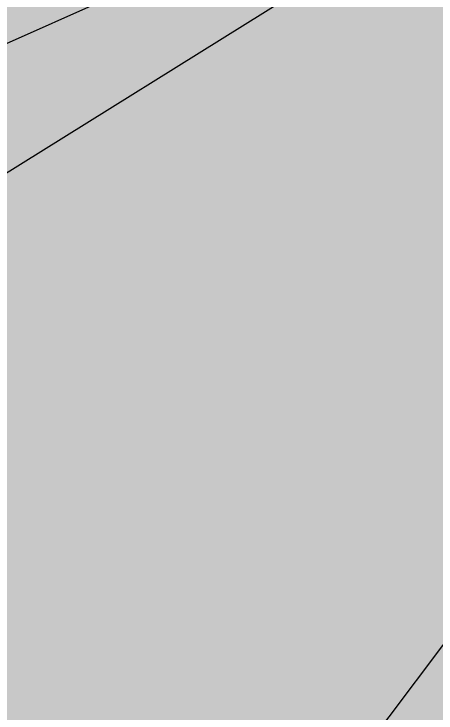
# Paper-space layout 'Layout1' of a CAD drawing. Extents: x -43 to 2298, y -18 to 768.
# Drawn here: x 148.244 to 148.788, y 265.072 to 265.973 of the extents above; entities that cross this region are included whole.
import ezdxf

# ---------------------------------------------------------------- set-up
doc = ezdxf.new("R2010")
doc.units = 0
doc.header["$LTSCALE"] = 2
doc.linetypes.add('CACHEX2', pattern=[0.75, 0.5, -0.25])
doc.layers.add('CARTOUCHE', color=7, linetype='Continuous')
doc.layers.add('LOGO', color=7, linetype='Continuous')

# ---------------------------------------------------------------- blocks, each defined once
blk = doc.blocks.new('A$C715108E3')
at = {"layer": 'LOGO', "color": 131}
blk.add_line((4.6197, -8.1941), (4.6197, -8.1941), dxfattribs=at)
blk.add_lwpolyline([(-0.4061, -17.3082), (1.2857, -17.5115), (0.9202, -16.4826), (-0.461, -13.5406), (1.4536, -13.7453), (4.032, -19.4344), (5.206, -17.903), (3.3935, -13.9486), (6.3293, -14.2803), (6.4311, -12.6478), (3.5725, -12.29), (6.1505, -8.6671), (5.6155, -6.8715), (1.6586, -12.1279), (-1.9407, -12.0256)], dxfattribs=at)
blk = doc.blocks.new('A$C581E6685')
at = {"layer": 'LOGO'}
for color, points in [(142, [(-45.3965, 37.4846), (-39.5666, 28.8703), (-39.344, 28.5414), (-39.8519, 24.2064), (-36.9477, 25.4853), (-26.3566, 30.2032), (-36.1863, 24.0789), (-38.2746, 22.2236), (-38.1337, 21.2132), (-33.6363, 11.1845), (-39.5393, 21.4709), (-40.6525, 23.2405), (-42.0615, 23.3525), (-53.1072, 18.3767), (-43.3972, 24.4856), (-40.4756, 26.2259), (-40.684, 26.8894)]), (140, [(-45.3965, 37.4846), (-41.9745, 25.9278), (-41.7809, 23.8865), (-42.0615, 23.3525), (-44.9268, 21.9767), (-53.1072, 18.3767), (-40.8028, 21.6905), (-39.5666, 22.0268), (-38.2746, 22.2236), (-38.1337, 21.2132), (-33.6363, 11.1845), (-36.0802, 21.4612), (-37.3405, 24.3346), (-37.4251, 24.9804), (-36.9477, 25.4853), (-26.3566, 30.2032), (-37.8747, 26.8339), (-39.7286, 26.4119), (-40.3751, 26.6371), (-40.684, 26.8894)])]:
    blk.add_hatch(color=color, dxfattribs=at).paths.add_polyline_path(points)
at = {"layer": 'LOGO', "color": 142}
blk.add_lwpolyline([(-45.3965, 37.4846), (-39.3434, 28.5414), (-39.8519, 24.2064), (-36.9477, 25.4853), (-26.3566, 30.2032), (-36.1857, 24.0789), (-38.2739, 22.2236), (-38.1337, 21.2132), (-33.6358, 11.1845), (-39.5393, 21.4709), (-40.6518, 23.2405), (-42.0615, 23.3525), (-53.1072, 18.3767), (-43.3964, 24.4856), (-40.4756, 26.2259), (-40.6836, 26.8894)], close=True, dxfattribs=at)
at = {"layer": 'LOGO', "color": 140}
blk.add_lwpolyline([(-45.3965, 37.4846), (-41.9745, 25.9278), (-41.7804, 23.8865), (-42.0615, 23.3525), (-44.9268, 21.9767), (-53.1072, 18.3767), (-40.8028, 21.6905), (-39.5666, 22.0268), (-38.2739, 22.2236), (-38.1337, 21.2132), (-33.6358, 11.1845), (-36.0802, 21.4612), (-37.3405, 24.3346), (-37.4251, 24.9804), (-36.9477, 25.4853), (-26.3566, 30.2032), (-37.8741, 26.8339), (-39.7286, 26.4119), (-40.3748, 26.6371), (-40.6836, 26.8894)], close=True, dxfattribs=at)
at = {"layer": 'LOGO', "color": 32, "linetype": 'CACHEX2', "ltscale": 1.5}
blk.add_ellipse((-38.0538, 23.8138), major_axis=(-19.0311, -3.534), ratio=0.590567, dxfattribs=at)
at = {"layer": 'LOGO', "color": 32}
blk.add_ellipse((-37.6144, 23.8499), major_axis=(-13.5768, -4.2839), ratio=0.791971, dxfattribs=at)
at = {"layer": 'CARTOUCHE'}
blk.add_blockref('A$C715108E3', (-31.6739, 36.3189), dxfattribs=at)

psp = doc.layouts.get("Layout1")

# ---------------------------------------------------------------- hatches: boundary and pattern name
at = {"layer": 'CARTOUCHE', "true_color": 0xffffff}
h = psp.add_hatch(color=7, dxfattribs=at)
h.dxf.hatch_style = 1
edge = h.paths.add_edge_path()
edge.add_spline(control_points=[(127.71967, 272.47485), (127.71967, 261.58368), (127.71967, 250.69252), (127.71967, 246.85252), (131.55967, 246.85252), (177.09893, 246.85252), (222.6382, 246.85252), (226.4782, 246.85252), (226.4782, 250.69252), (226.4782, 261.58368), (226.4782, 272.47485), (226.4782, 276.31485), (222.6382, 276.31485), (177.09893, 276.31485), (131.55967, 276.31485), (127.71967, 276.31485), (127.71967, 272.47485)], knot_values=[0, 0, 0, 1, 1, 2.570796, 2.570796, 3.570796, 3.570796, 5.141593, 5.141593, 6.141593, 6.141593, 7.712389, 7.712389, 8.712389, 8.712389, 10.283185, 10.283185, 10.283185], weights=[1, 1, 1, 0.707107, 1, 1, 1, 0.707107, 1, 1, 1, 0.707107, 1, 1, 1, 0.707107, 1], degree=2, periodic=0)

# ---------------------------------------------------------------- linework, layer by layer
at = {"layer": 'CARTOUCHE'}
psp.add_rational_spline([(127.71967, 272.47485), (127.71967, 261.58368), (127.71967, 250.69252), (127.71967, 246.85252), (131.55967, 246.85252), (177.09893, 246.85252), (222.6382, 246.85252), (226.4782, 246.85252), (226.4782, 250.69252), (226.4782, 261.58368), (226.4782, 272.47485), (226.4782, 276.31485), (222.6382, 276.31485), (177.09893, 276.31485), (131.55967, 276.31485), (127.71967, 276.31485), (127.71967, 272.47485)], [1, 1, 1, 0.707106781187, 1, 1, 1, 0.707106781187, 1, 1, 1, 0.707106781187, 1, 1, 1, 0.707106781187, 1], degree=2, knots=[0, 0, 0, 1, 1, 2.570796, 2.570796, 3.570796, 3.570796, 5.141593, 5.141593, 6.141593, 6.141593, 7.712389, 7.712389, 8.712389, 8.712389, 10.283185, 10.283185, 10.283185], dxfattribs=at)

# ---------------------------------------------------------------- block references
at = {"layer": 'CARTOUCHE', "xscale": 0.6, "yscale": 0.6, "zscale": 0.6}
psp.add_blockref('A$C581E6685', (164.99041, 248.2331), dxfattribs=at)

doc.saveas('drawing.dxf')
